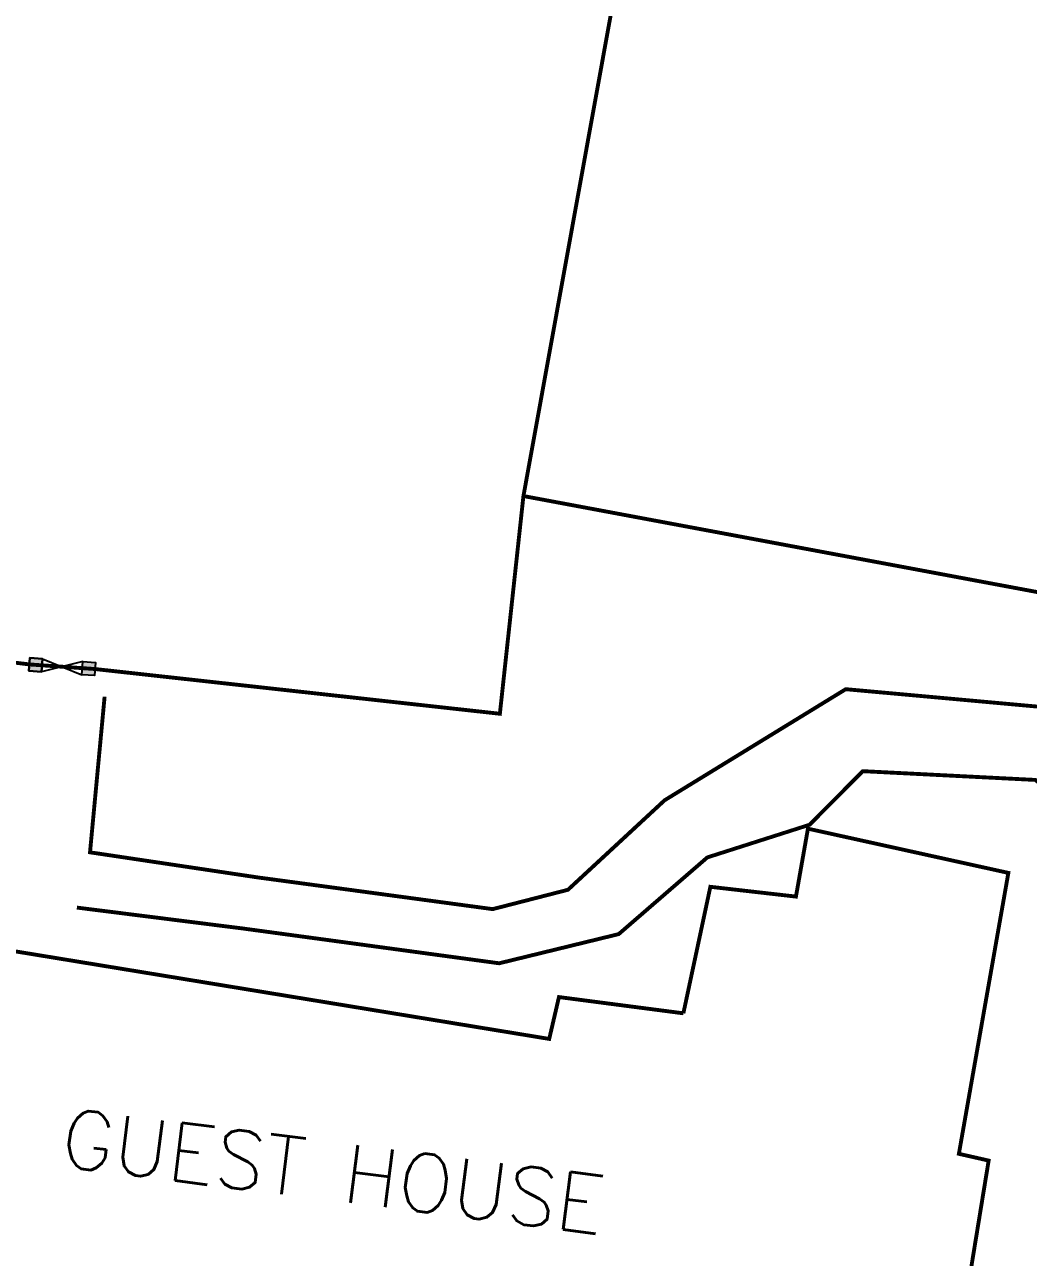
# Model space of a CAD drawing. Header units: inches. Extents: x 350994 to 353538, y 1581369 to 1583842.
# Drawn here: x 351060.44 to 351086.32, y 1582976.14 to 1583007.93 of the extents above; entities that cross this region are included whole.
import ezdxf
from ezdxf.enums import TextEntityAlignment as Align

# ---------------------------------------------------------------- set-up
doc = ezdxf.new("R2010")
doc.units = ezdxf.units.IN
doc.header["$MEASUREMENT"] = 0
doc.linetypes.add('1', pattern=[0])
doc.linetypes.add('ACAD_ISO03W100', pattern=[30, 12, -18])
for name, color, linetype in [('BOUNDARY', 5, 'Continuous'), ('BULDING', 5, '1'), ('CW', 94, '1'), ('GATE', 255, 'Continuous'), ("ROAD'S", 1, '1')]:
    doc.layers.add(name, color=color, linetype=linetype)
doc.styles.add('ROMANS', font='ROMANS.shx')

# ---------------------------------------------------------------- blocks, each defined once
blk = doc.blocks.new('gate')
h = blk.add_hatch(color=0)
h.paths.add_polyline_path([(0.5, 0.1625090682908317), (0.8121325287041472, 0.1625090682908317), (0.8121325287041472, -0.1625090682908317), (0.5, -0.1625090682908317)])
h.paths.add_polyline_path([(-0.8121325287041472, 0.1625090682908317), (-0.5, 0.1625090682908317), (-0.5, -0.1625090682908317), (-0.8121325287041472, -0.1625090682908317)])
at = {"color": 0}
blk.add_lwpolyline([(-0.5, 0.1625090682908317), (-0.8121325287041472, 0.1625090682908317), (-0.8121325287041472, -0.1625090682908317), (-0.5, -0.1625090682908317), (-0.5, 0.1625090682908317), (0.5, -0.1625090682908317), (0.5, 0.1625090682908317), (0.8121325287041472, 0.1625090682908317), (0.8121325287041472, -0.1625090682908317), (0.5, -0.1625090682908317), (0.5, 0.1625090682908317), (-0.5, -0.1625090682908317)], dxfattribs=at)
for points in [[(-0.8121325287041472, 0.1625090682908317), (-0.5, 0.1625090682908317), (-0.5, -0.1625090682908317), (-0.8121325287041472, -0.1625090682908317)], [(0.5, 0.1625090682908317), (0.8121325287041472, 0.1625090682908317), (0.8121325287041472, -0.1625090682908317), (0.5, -0.1625090682908317)]]:
    blk.add_lwpolyline(points, close=True, dxfattribs=at)

msp = doc.modelspace()

# ---------------------------------------------------------------- linework, layer by layer
at = {"layer": 'BOUNDARY', "lineweight": 5, "const_width": 0.1, "elevation": 135.885802}
for points in [[(351059.7679313542, 1582961.006778076), (351061.0787483822, 1582969.877750431), (351065.6540957977, 1582969.300379643), (351065.1523141577, 1582966.080013515), (351068.3621927465, 1582965.488846969), (351068.5307630735, 1582965.957244081), (351072.3438529142, 1582965.394693535), (351072.981986138, 1582969.816391426), (351069.1612751103, 1582970.463940075), (351070.0850519938, 1582975.091659785), (351079.0122698208, 1582973.719763243), (351079.3027145108, 1582975.720180281), (351084.6909740269, 1582974.916626034), (351085.298301716, 1582978.638723196), (351084.5306095043, 1582978.813116196), (351085.8067993741, 1582986.056040686), (351080.6382757332, 1582987.195981831), (351080.3288872571, 1582985.445169727), (351078.1219253289, 1582985.69710912), (351077.4258670066, 1582982.435574792)], [(351077.4258670066, 1582982.435574792), (351074.217453481, 1582982.854258025), (351073.9666974649, 1582981.775552791), (351060.1852545361, 1582984.035214589)]]:
    msp.add_lwpolyline(points, dxfattribs=at)
at = {"layer": 'CW', "linetype": 'ACAD_ISO03W100', "lineweight": 5, "ltscale": 0.1, "const_width": 0.1}
for points, elevation in [([(351075.98103146, 1583010.534856478), (351073.3017336623, 1582995.772055124), (351094.251683542, 1582991.8575603), (351093.8286651603, 1582988.658525819), (351093.4489720392, 1582986.157287499)], 127.571383), ([(351050.6139190527, 1582992.666148183), (351060.5612331183, 1582991.430641795), (351062.2522776517, 1582991.312172405), (351072.6940629993, 1582990.158815827), (351073.3017336623, 1582995.772055124)], 135.519344)]:
    msp.add_lwpolyline(points, dxfattribs=dict(at, elevation=elevation))
at = {"layer": "ROAD'S", "linetype": 'ACAD_ISO03W100', "lineweight": 5, "ltscale": 0.05, "const_width": 0.1}
msp.add_lwpolyline([(351061.786522344, 1582985.161597391), (351061.786522344, 1582985.161597391), (351066.0603355727, 1582984.623280082), (351072.6758999311, 1582983.725254547), (351075.7586315371, 1582984.477875039), (351078.0437915062, 1582986.455288482), (351080.6799934048, 1582987.296999828), (351082.0521519827, 1582988.678743103), (351086.5026847325, 1582988.452788676), (351087.7196818272, 1582987.450038796), (351087.9322882683, 1582983.317067891), (351089.697939524, 1582982.837102337), (351089.664789541, 1582988.059279095), (351087.4707387307, 1582990.260518439), (351081.6134759868, 1582990.792433196), (351076.9434377939, 1582987.929255479), (351074.449916531, 1582985.620556991), (351072.5088471651, 1582985.121791358), (351066.4464934011, 1582985.939822653), (351062.124990963, 1582986.586389809), (351062.5016168923, 1582990.599125679)], dxfattribs=at)

# ---------------------------------------------------------------- block references
at = {"layer": 'GATE', "lineweight": 5, "extrusion": (0.00974799754573638, 0.06068999255087031, 0.9981090628523637), "xscale": 1.043681154939256, "yscale": 1.043681155006822, "zscale": 1.043681154925063, "rotation": 185.1271081074479}
msp.add_blockref('gate', (-95577.06263405606, -1615563.325894509, 99629.19634928385), dxfattribs=at)

# ---------------------------------------------------------------- texts
at = {"layer": 'BULDING', "color": 0, "linetype": 'Continuous', "lineweight": 9, "style": 'ROMANS'}
msp.add_text('GUEST HOUSE', height=1.5, rotation=352.8077655985353, dxfattribs=at).set_placement((351068.3969253766, 1582978.362309248, 135.885802), align=Align.MIDDLE_CENTER)

doc.saveas('drawing.dxf')
